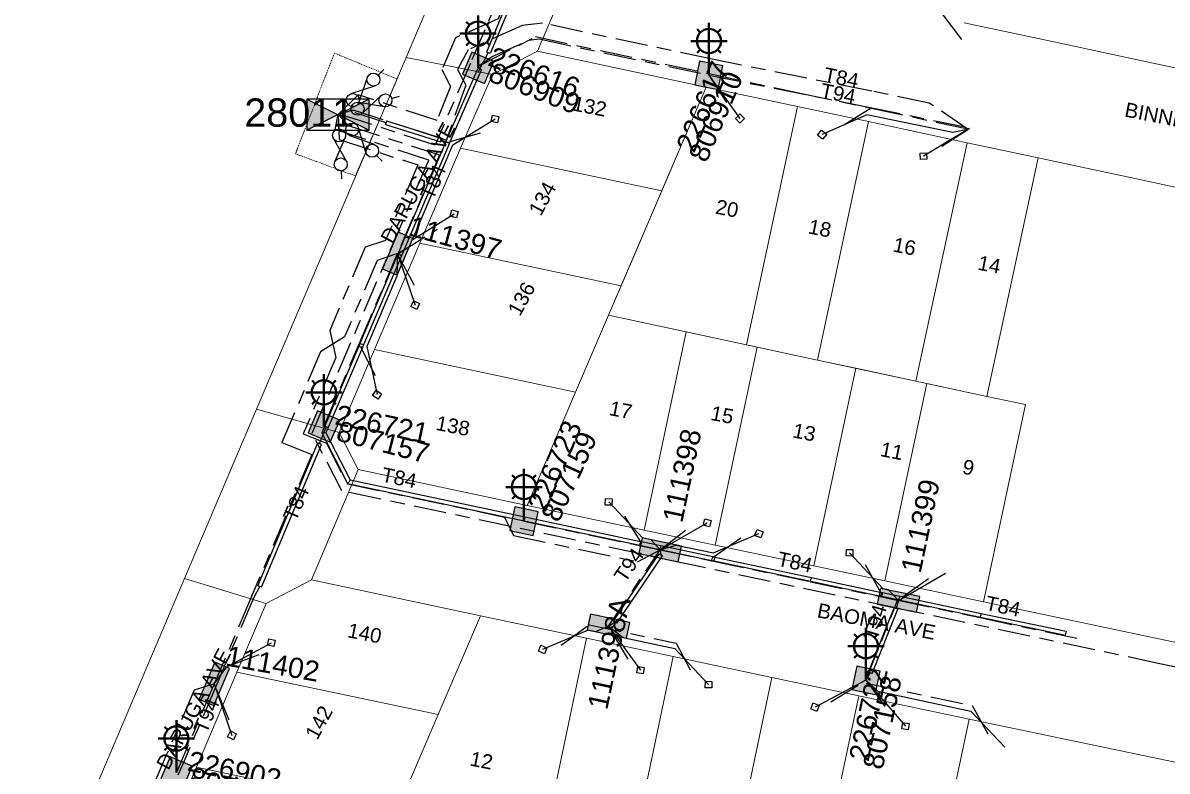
# Model space of a CAD drawing. Header units: metres. Extents: x 302931 to 308644, y 6253878 to 6257414.
# Drawn here: x 307960 to 308101.5, y 6255246.4 to 6255338.9 of the extents above; entities that cross this region are included whole.
import ezdxf
from ezdxf.enums import TextEntityAlignment as Align

# ---------------------------------------------------------------- set-up
doc = ezdxf.new("R2010")
doc.units = ezdxf.units.M
for name, pattern in [('Cable Exist UG', [8.2, 4, -1.2, 1.8, -1.2]), ('HIDDEN', [0.375, 0.25, -0.125]), ('HIDDEN2', [0.1875, 0.125, -0.0625])]:
    doc.linetypes.add(name, pattern=pattern)
doc.layers.get('0').update_dxf_attribs({"color": 6})
for name, color, linetype, lineweight in [('Cadastre Land Parcels_SP_EXT', 9, 'Continuous', 5), ('Cadastre Other Property_SP_EXT', 9, 'HIDDEN', 5), ('Cadastre Road Names_SP_HV_LV_SL_EXT', 9, 'Continuous', 5), ('Cadastre Roads_SP_EXT', 9, 'Continuous', 5)]:
    doc.layers.add(name, color=color, linetype=linetype, lineweight=lineweight)
for name, color, linetype in [('Duct_SP_EXT', 7, 'Continuous'), ('Equip_LV_EXT', 7, 'Continuous'), ('Equip_SP_SL_EXT', 7, 'Continuous'), ('Mains_HV_EXT', 7, 'Continuous'), ('Mains_LV_EXT', 7, 'Continuous'), ('Mains_LV_SL_EXT', 7, 'Continuous'), ('Services_SP_EXT', 7, 'Continuous'), ('Sub_SP_EXT', 7, 'Continuous'), ('SupportsUG_SP_LV_EXT', 7, 'Continuous'), ('SupportsUG_SP_LV_SL_EXT', 7, 'Continuous'), ('Trench_SP_EXT', 7, 'Continuous')]:
    doc.layers.add(name, color=color, linetype=linetype)
doc.styles.add('COLUMN_LABEL', font='arial.ttf')
doc.styles.add('iecARIAL', font='arial.ttf', dxfattribs={"height": 2})
doc.styles.add('POLE_LABEL', font='arial.ttf')
doc.styles.get("Standard").update_dxf_attribs({"font": 'arial.ttf'})

# ---------------------------------------------------------------- blocks, each defined once
blk = doc.blocks.new('SUB_PADMOUNT_EXT')
for points in [[(0, 0), (-3.84, 1.92), (-3.84, -1.92)], [(0, 0), (3.84, 1.92), (3.84, -1.92)]]:
    blk.add_hatch(color=256).paths.add_polyline_path(points)
for p, q in [((3.84, 1.92), (-3.84, -1.92)), ((-3.84, 1.92), (3.84, -1.92))]:
    blk.add_line(p, q)
blk.add_lwpolyline([(-3.84, -1.92), (3.84, -1.92), (3.84, 1.92), (-3.84, 1.92)], close=True)
for tag, height, flags, p in [('ASSET_NUM', 3.5, 8, (2, 2)), ('STREET_CODE', 0.2, 9, (1.5, 0)), ('CONSTRUCTED_VOLTAGE', 0.2, 9, (1.5, -0.2)), ('OPERATING_VOLTAGE', 0.2, 9, (1.5, -0.6)), ('ORIENTATION', 0.2, 9, (1.5, -0.8)), ('OWNED_BY', 0.2, 9, (1.5, -1)), ('OPERATED_BY', 0.2, 9, (1.5, -1.2)), ('NO_PHASES', 0.2, 9, (1.5, -0.4)), ('MAINTAINED_BY', 0.2, 9, (1.5, -1.4)), ('SECONDARY_VOLTAGE', 0.2, 9, (1.5, -1.6)), ('STATE', 0.2, 9, (1.5, -1.8)), ('SUBSTATION_TYPE', 0.2, 9, (1.5, -2.2)), ('PARENT', 0.2, 9, (1.5, -2)), ('USAGE', 0.2, 9, (1.5, -2.4)), ('LEGEND', 0.2, 9, (1.5, -2.6)), ('LOCATION', 0.2, 9, (1.5, -2.8)), ('STREETNAME', 0.2, 9, (1.5, -3)), ('SUBURB', 0.2, 9, (1.5, -3.2)), ('Z', 0.2, 1, (1.5, -3.6)), ('NOTES', 0.2, 9, (1.5, -3.4))]:
    blk.add_attdef(tag, text='', height=height, dxfattribs=dict(flags=flags)).set_placement(p, align=Align.MIDDLE_LEFT)
blk = doc.blocks.new('COLUMN_EXT')
blk.add_hatch(color=256).paths.add_polyline_path([(-1.49, 1.48), (-1.49, -1.49), (1.48, -1.49), (1.48, 1.48)])
blk.add_lwpolyline([(-1.49, -1.49), (1.48, -1.49), (1.48, 1.48), (-1.49, 1.48)], close=True)
for tag, height, style, flags, p in [('ASSET_NUM', 2.5, 'COLUMN_LABEL', 8, (2, 2)), ('STRUCTURE_PLANT_NUMBER', 0.2, 'POLE_LABEL', 9, (1.81, 0.03)), ('STREET_CODE', 0.2, 'COLUMN_LABEL', 9, (1.81, -0.2))]:
    blk.add_attdef(tag, text='', height=height, dxfattribs=dict(style=style, flags=flags)).set_placement(p, align=Align.MIDDLE_LEFT)
at = {"flags": 9}
for tag, p in [('COLUMN_TYPE', (1.81, -0.4)), ('OWNED_BY', (1.81, -0.6)), ('STATE', (1.81, -0.8)), ('USAGE', (1.81, -1)), ('LEGEND', (1.81, -1.2)), ('LOCATION', (1.81, -1.4)), ('STREETNAME', (1.81, -1.6)), ('SUBURB', (1.81, -1.8)), ('NOTES', (1.81, -2))]:
    blk.add_attdef(tag, text='', height=0.2, dxfattribs=at).set_placement(p, align=Align.MIDDLE_LEFT)
at = {"flags": 1}
blk.add_attdef('Z', (1.81, -2.35), '', height=0.2, dxfattribs=at)
blk = doc.blocks.new('PILLAR_EXT')
blk.add_hatch(color=256).paths.add_polyline_path([(-2.475, 0.99), (-2.475, -0.99), (2.475, -0.99), (2.475, 0.99)])
blk.add_lwpolyline([(-2.475, -0.99), (2.475, -0.99), (2.475, 0.99), (-2.475, 0.99)], close=True)
at = {"style": 'iecARIAL', "flags": 8}
blk.add_attdef('ASSET_NUM', (1.5, 3.5), '', height=2.5, dxfattribs=at)
for tag, p, flags in [('OWNED_BY', (0, -0.2), 9), ('STATE', (0, -0.4), 9), ('SUPPORT_TYPE', (0, -0.6), 9), ('USAGE', (0, -0.8), 9), ('LEGEND', (0, -1), 9), ('LOCATION', (0, -1.2), 9), ('NOTES', (0, -1.4), 9), ('PARENT', (0, -1.6), 9), ('STREETNAME', (0, -1.8), 9), ('SUBURB', (0, -2), 1)]:
    blk.add_attdef(tag, p, '', height=0.2, dxfattribs=dict(flags=flags))
blk = doc.blocks.new('SL_LANTERN_EXT')
at = {"lineweight": 40}
for p, q in [((-1.46, 5.68), (-1.06, 5.28)), ((0, 1.97), (0, 6.47)), ((1.46, 5.68), (1.06, 5.28)), ((-2.25, 4.22), (2.25, 4.22)), ((-1.46, 2.76), (-1.06, 3.16)), ((1.46, 2.76), (1.06, 3.16)), ((0, 0), (0, 2.72))]:
    blk.add_line(p, q, dxfattribs=at)
blk.add_circle((0, 4.22), 1.5, dxfattribs=at)
at = {"style": 'iecARIAL', "flags": 8}
blk.add_attdef('ASSET_NUM', (1.5, 1.5), '', height=2.5, dxfattribs=at)
for tag, p, height, flags in [('CONSTRUCTED_VOLTAGE', (0.98, -0.65), 0.2, 9), ('CONTROL_TYPE', (0.98, -0.85), 0.2, 9), ('LANTERN_PURPOSE', (0.98, -1.05), 0.2, 9), ('LANTERN_TYPE', (0.98, -1.25), 0.2, 9), ('NO_PHASES', (0.98, -1.45), 0.2, 9), ('LNUMBER', (2.18, -3.25), 2.5, 8), ('OPERATING_VOLTAGE', (0.98, -1.65), 0.2, 9), ('ORIENTATION', (0.98, -1.85), 0.2, 9), ('OWNED_BY', (0.98, -2.05), 0.2, 9), ('STATE', (0.98, -2.25), 0.2, 9), ('USAGE', (0.98, -2.45), 0.2, 9), ('CEXIST', (0.98, -2.65), 0.2, 9), ('CNEW', (0.98, -2.85), 0.2, 9), ('CNUMBER', (0.98, -3.05), 0.2, 9), ('CREMOVE', (0.98, -3.25), 0.2, 9), ('CREPLACE', (0.98, -3.45), 0.2, 9), ('LKINGHEIGHT', (0.98, -3.65), 0.2, 9), ('LBRACKET', (0.98, -3.85), 0.2, 9), ('LBRACKETVOCAB', (0.98, -4.05), 0.2, 9), ('LCATEGORY', (0.98, -4.25), 0.2, 9), ('LCHARGE1', (0.98, -4.45), 0.2, 9), ('LCHARGE1PERCENT', (0.98, -4.65), 0.2, 9), ('LCHARGE2', (0.98, -4.85), 0.2, 9), ('LCHARGE2PERCENT', (0.98, -5.05), 0.2, 9), ('LCHARGE3', (0.98, -5.25), 0.2, 9), ('LCHARGE3PERCENT', (0.98, -5.45), 0.2, 9), ('LEXIST', (0.98, -5.65), 0.2, 9), ('LLAMP', (0.98, -5.85), 0.2, 9), ('LLAMPVOCAB', (0.98, -6.05), 0.2, 9), ('LMAST', (0.98, -6.25), 0.2, 9), ('LMASTVOCAB', (0.98, -6.45), 0.2, 9), ('LNEW', (0.98, -6.65), 0.2, 9), ('LANTNUMBER', (0.98, -6.85), 0.2, 9), ('LOUTREACH', (0.98, -7.25), 0.2, 9), ('LOUTREACHVOCAB', (0.98, -7.45), 0.2, 9), ('LRATECODE', (0.98, -7.65), 0.2, 9), ('LREMOVE', (0.98, -7.85), 0.2, 9), ('LREPLACE', (0.98, -8.05), 0.2, 9), ('LTYPE', (0.98, -8.25), 0.2, 9), ('LTYPEVOCAB', (0.98, -8.45), 0.2, 9), ('LEGEND', (0.98, -8.65), 0.2, 9), ('STREETNAME', (0.98, -9.25), 0.2, 9), ('SUBURB', (0.98, -9.45), 0.2, 1), ('LOCATION', (0.98, -8.85), 0.2, 9), ('NOTES', (0.98, -9.05), 0.2, 9)]:
    blk.add_attdef(tag, p, '', height=height, dxfattribs=dict(flags=flags))
blk = doc.blocks.new('CCP_EXT')
at = {"flags": 9}
for tag, p in [('LEGEND', (0, -1.4)), ('STATE', (0, -1.8)), ('LIFE_SUPPORT', (0, -1.6)), ('NOTES', (0, -2))]:
    blk.add_attdef(tag, text='', height=0.2, dxfattribs=at).set_placement(p, align=Align.MIDDLE_LEFT)
blk.add_wipeout([(0, 0.57), (0.57, 0), (0, -0.57), (-0.57, 0)])
blk.add_lwpolyline([(-0.57, 0), (0, 0.57), (0.57, 0), (0, -0.57), (-0.57, 0)])
at = {"flags": 1}
blk.add_attdef('Z', (0, 0), '', height=0.2, dxfattribs=at)
at = {"flags": 9}
for tag, p in [('CCP_TYPE', (0, 0)), ('CONSTRUCTED_VOLTAGE', (0, -0.2)), ('OPERATING_VOLTAGE', (0, -0.6)), ('ORIENTATION', (0, -0.8)), ('OWNED_BY', (0, -1)), ('NO_PHASES', (0, -0.4)), ('USAGE', (0, -1.2))]:
    blk.add_attdef(tag, text='', height=0.2, dxfattribs=at).set_placement(p, align=Align.MIDDLE_LEFT)
blk = doc.blocks.new('LV_UG_DFUSE_CLOSED_EXT')
for points in [[(1, 0), (0, 0)], [(5.04, 0.73), (2.16, -0.72)], [(5.05, -0.71), (2.16, 0.72)], [(6.2, 0.01), (7.2, 0.01)]]:
    blk.add_lwpolyline(points)
for centre in [(1.8, 0), (5.4, 0.01)]:
    blk.add_circle(centre, 0.8)
at = {"flags": 9}
for tag, p in [('ACTUAL_STATUS', (0, 0)), ('CONSTRUCTED_VOLTAGE', (0, -0.2)), ('OPERATING_VOLTAGE', (0, -0.6)), ('ORIENTATION', (0, -0.8)), ('STATE', (0, -1)), ('SWITCH_TYPE', (0, -1.2)), ('NO_PHASES', (0, -0.4)), ('USAGE', (0, -1.4)), ('NOTES', (0, -1.6))]:
    blk.add_attdef(tag, text='', height=0.2, dxfattribs=at).set_placement(p, align=Align.MIDDLE_LEFT)
at = {"flags": 1}
blk.add_attdef('Z', (0, 0), '', height=0.2, dxfattribs=at)

msp = doc.modelspace()

# ---------------------------------------------------------------- linework, layer by layer
at = {"layer": 'Cadastre Land Parcels_SP_EXT', "linetype": 'Continuous'}
msp.add_lwpolyline([(307957.83, 6255218.07), (307960.92, 6255225.33), (307980.02, 6255270.25), (307988.92, 6255291.16), (308007.42, 6255334.66), (308016.46, 6255355.92), (308036.64, 6255403.38), (308044.03, 6255420.74), (308053.6, 6255443.25), (308058.78, 6255534.86), (308059.08, 6255540.16), (308062.15, 6255594.53), (308063.33, 6255603.53), (308063.98, 6255606.6), (308064.9, 6255611.01), (308010.97, 6255622.21), (307993.73, 6255571.89), (307943.55, 6255445.53)], dxfattribs=at)
for points in [[(308044.53, 6255330.99), (308023.65, 6255335.44), (308018.08, 6255332.56), (308014.12, 6255323.46), (308039.03, 6255318.16), (308044.53, 6255330.99)], [(308055.8, 6255328.59), (308044.53, 6255330.99), (308032.45, 6255302.78), (308049.49, 6255299.12), (308055.8, 6255328.59)], [(308064.57, 6255326.72), (308055.8, 6255328.59), (308049.49, 6255299.12), (308058.26, 6255297.25), (308064.57, 6255326.72)], [(308076.76, 6255324.12), (308064.57, 6255326.72), (308058.26, 6255297.25), (308070.43, 6255294.64), (308076.76, 6255324.12)], [(308085.54, 6255322.25), (308076.76, 6255324.12), (308070.43, 6255294.64), (308079.2, 6255292.76), (308085.54, 6255322.25)], [(308039.03, 6255318.16), (308014.12, 6255323.46), (308009.1, 6255311.71), (308034, 6255306.41), (308039.03, 6255318.16)], [(308032.45, 6255302.78), (308034, 6255306.41), (308009.1, 6255311.71), (308003.49, 6255298.55), (308028.37, 6255293.29), (308032.45, 6255302.78)], [(308042.04, 6255300.72), (308032.45, 6255302.78), (308028.37, 6255293.29), (308022.4, 6255279.28), (308036.83, 6255276.23), (308042.04, 6255300.72)], [(308050.82, 6255298.84), (308049.49, 6255299.12), (308042.04, 6255300.72), (308036.83, 6255276.23), (308045.62, 6255274.38), (308050.82, 6255298.84)], [(308028.37, 6255293.29), (308003.49, 6255298.55), (307999.12, 6255288.31), (308001.5, 6255283.71), (308022.4, 6255279.28), (308028.37, 6255293.29)], [(308063.01, 6255296.23), (308058.26, 6255297.25), (308050.82, 6255298.84), (308045.62, 6255274.38), (308057.82, 6255271.79), (308063.01, 6255296.23)], [(308071.79, 6255294.35), (308070.43, 6255294.64), (308063.01, 6255296.23), (308057.82, 6255271.79), (308066.61, 6255269.94), (308071.79, 6255294.35)], [(308083.98, 6255291.74), (308079.2, 6255292.76), (308071.79, 6255294.35), (308066.61, 6255269.94), (308078.82, 6255267.36), (308083.98, 6255291.74)], [(308016.6, 6255265.64), (307995.7, 6255270.06), (307990.11, 6255267.14), (307986.5, 6255258.68), (308011.38, 6255253.42), (308016.6, 6255265.64)], [(308029.7, 6255262.87), (308016.6, 6255265.64), (308011.38, 6255253.42), (308006.36, 6255241.67), (308004.56, 6255237.45), (308014.24, 6255235.42), (308023.55, 6255233.44), (308029.7, 6255262.87)], [(308040.44, 6255260.6), (308029.7, 6255262.87), (308023.55, 6255233.44), (308026.45, 6255232.82), (308034.25, 6255231.15), (308040.44, 6255260.6)], [(308052.64, 6255258.02), (308040.44, 6255260.6), (308034.25, 6255231.15), (308037.18, 6255230.53), (308045.97, 6255228.68), (308046.46, 6255228.58), (308052.64, 6255258.02)], [(308011.38, 6255253.42), (307986.5, 6255258.68), (307981.49, 6255246.93), (308006.36, 6255241.67), (308011.38, 6255253.42)], [(308063.38, 6255255.75), (308052.64, 6255258.02), (308046.46, 6255228.58), (308057.15, 6255226.33), (308063.38, 6255255.75)], [(308077.04, 6255252.87), (308063.38, 6255255.75), (308057.15, 6255226.33), (308070.82, 6255223.44), (308077.04, 6255252.87)], [(308084.22, 6255225.87), (308104.38, 6255243.08), (308103.29, 6255247.35), (308077.04, 6255252.87), (308070.82, 6255223.44), (308079.3, 6255221.67), (308084.22, 6255225.87)], [(308004.56, 6255237.45), (308006.36, 6255241.67), (307981.49, 6255246.93), (307975.87, 6255233.77), (308000.75, 6255228.51), (308004.56, 6255237.45)]]:
    msp.add_lwpolyline(points, close=True, dxfattribs=at)
at = {"layer": 'Cadastre Other Property_SP_EXT', "linetype": 'HIDDEN2'}
msp.add_lwpolyline([(308001.15, 6255320.01), (308006.31, 6255331.99), (307998.55, 6255335.2), (307993.74, 6255322.75), (308001.15, 6255320.01)], close=True, dxfattribs=at)
at = {"layer": 'Duct_SP_EXT'}
for p, q in [((308024.31, 6255352.06), (308017.36, 6255335.31)), ((308024.75, 6255351.88), (308017.8, 6255335.13)), ((308017.36, 6255335.31), (308017.58, 6255335.22)), ((308017.8, 6255335.13), (308017.58, 6255335.22)), ((308012.34, 6255324.24), (308016.31, 6255333.34)), ((308012.78, 6255324.05), (308016.75, 6255333.14)), ((308016.31, 6255333.34), (308016.53, 6255333.24)), ((308016.75, 6255333.14), (308016.53, 6255333.24)), ((308004.86, 6255326.35), (308004.93, 6255326.58)), ((308004.86, 6255326.35), (308011.71, 6255324.23)), ((308005, 6255326.81), (308004.93, 6255326.58)), ((308005, 6255326.81), (308011.85, 6255324.69)), ((308011.71, 6255324.23), (308011.78, 6255324.46)), ((308011.85, 6255324.69), (308011.78, 6255324.46)), ((308012.33, 6255324.22), (308012.55, 6255324.13)), ((308012.34, 6255324.24), (308012.56, 6255324.14)), ((308012.77, 6255324.04), (308012.55, 6255324.13)), ((308012.78, 6255324.05), (308012.56, 6255324.14)), ((308007.32, 6255312.47), (308006.41, 6255310.34)), ((308007.76, 6255312.28), (308006.85, 6255310.15)), ((308007.32, 6255312.47), (308007.54, 6255312.38)), ((308007.76, 6255312.28), (308007.54, 6255312.38)), ((308006.41, 6255310.34), (308001.71, 6255299.31)), ((308006.85, 6255310.15), (308002.15, 6255299.12)), ((308006.41, 6255310.34), (308006.63, 6255310.24)), ((308006.41, 6255310.34), (308006.63, 6255310.24)), ((308006.85, 6255310.15), (308006.63, 6255310.24)), ((308006.85, 6255310.15), (308006.63, 6255310.24)), ((308001.56, 6255298.98), (307997.35, 6255289.1)), ((308002.01, 6255298.79), (307997.79, 6255288.92)), ((308001.71, 6255299.31), (308001.56, 6255298.98)), ((308001.56, 6255298.98), (308001.79, 6255298.89)), ((308001.56, 6255298.98), (308001.79, 6255298.89)), ((308001.71, 6255299.31), (308001.93, 6255299.22)), ((308002.01, 6255298.79), (308001.79, 6255298.89)), ((308002.01, 6255298.79), (308001.79, 6255298.89)), ((308002.15, 6255299.12), (308001.93, 6255299.22)), ((308002.15, 6255299.12), (308002.01, 6255298.79)), ((307997.35, 6255289.1), (307996.98, 6255288.23)), ((307996.98, 6255288.23), (307997.24, 6255288.24)), ((307996.98, 6255288.23), (308000.19, 6255282)), ((307997.51, 6255288.25), (307997.24, 6255288.24)), ((307997.35, 6255289.1), (307997.57, 6255289.01)), ((307997.35, 6255289.1), (307997.57, 6255289.01)), ((307997.79, 6255288.92), (307997.51, 6255288.25)), ((307997.51, 6255288.25), (308000.52, 6255282.42)), ((307997.79, 6255288.92), (307997.57, 6255289.01)), ((307997.79, 6255288.92), (307997.57, 6255289.01)), ((307989.1, 6255269.35), (307996.5, 6255287)), ((307989.54, 6255269.16), (307996.94, 6255286.82)), ((307996.5, 6255287), (307996.72, 6255286.91)), ((307996.94, 6255286.82), (307996.72, 6255286.91)), ((308000.19, 6255282), (308000.36, 6255282.21)), ((308000.19, 6255282), (308022, 6255277.39)), ((308000.52, 6255282.42), (308000.36, 6255282.21)), ((308000.52, 6255282.42), (308022.1, 6255277.86)), ((308022, 6255277.39), (308022.05, 6255277.62)), ((308022, 6255277.39), (308022.05, 6255277.62)), ((308022, 6255277.39), (308036.3, 6255274.36)), ((308022.1, 6255277.86), (308022.05, 6255277.62)), ((308022.1, 6255277.86), (308022.05, 6255277.62)), ((308022.1, 6255277.86), (308036.39, 6255274.83)), ((308036.3, 6255274.36), (308036.34, 6255274.6)), ((308036.3, 6255274.36), (308036.34, 6255274.6)), ((308036.3, 6255274.36), (308036.43, 6255274.34)), ((308036.39, 6255274.83), (308036.34, 6255274.6)), ((308036.39, 6255274.83), (308036.34, 6255274.6)), ((308036.39, 6255274.83), (308036.53, 6255274.8)), ((308036.43, 6255274.34), (308036.48, 6255274.57)), ((308036.43, 6255274.34), (308038.81, 6255273.83)), ((308036.53, 6255274.8), (308036.48, 6255274.57)), ((308036.53, 6255274.8), (308038.91, 6255274.3)), ((308038.81, 6255273.83), (308038.86, 6255274.07)), ((308038.81, 6255273.83), (308038.86, 6255274.07)), ((308038.91, 6255274.3), (308038.86, 6255274.07)), ((308038.91, 6255274.3), (308038.86, 6255274.07)), ((308038.91, 6255274.3), (308045.32, 6255272.95)), ((308033.06, 6255264.99), (308038.72, 6255273.31)), ((308033.45, 6255264.72), (308039.12, 6255273.04)), ((308038.72, 6255273.31), (308038.92, 6255273.18)), ((308038.81, 6255273.83), (308045.22, 6255272.48)), ((308039.12, 6255273.04), (308038.92, 6255273.18)), ((308045.22, 6255272.48), (308045.27, 6255272.71)), ((308045.32, 6255272.95), (308045.27, 6255272.71)), ((308045.32, 6255272.95), (308045.6, 6255272.89)), ((308045.5, 6255272.42), (308045.55, 6255272.65)), ((308045.5, 6255272.42), (308045.55, 6255272.65)), ((308045.6, 6255272.89), (308045.55, 6255272.65)), ((308045.6, 6255272.89), (308045.55, 6255272.65)), ((308045.6, 6255272.89), (308057.52, 6255270.37)), ((308045.22, 6255272.48), (308045.5, 6255272.42)), ((308045.5, 6255272.42), (308057.42, 6255269.9)), ((308057.42, 6255269.9), (308057.47, 6255270.13)), ((308057.42, 6255269.9), (308066.09, 6255268.06)), ((308057.52, 6255270.37), (308057.47, 6255270.13)), ((308057.52, 6255270.37), (308066.19, 6255268.53)), ((307989.1, 6255269.35), (307989.32, 6255269.26)), ((307989.54, 6255269.16), (307989.32, 6255269.26)), ((308066.19, 6255268.53), (308066.14, 6255268.3)), ((308066.19, 6255268.53), (308066.14, 6255268.3)), ((308066.19, 6255268.53), (308066.31, 6255268.51)), ((308066.31, 6255268.51), (308066.26, 6255268.27)), ((308066.31, 6255268.51), (308068.44, 6255268.06)), ((308066.09, 6255268.06), (308066.14, 6255268.3)), ((308066.09, 6255268.06), (308066.14, 6255268.3)), ((308066.09, 6255268.06), (308066.21, 6255268.04)), ((308066.21, 6255268.04), (308066.26, 6255268.27)), ((308066.21, 6255268.04), (308068.34, 6255267.59)), ((308068.34, 6255267.59), (308068.39, 6255267.82)), ((308068.34, 6255267.59), (308068.39, 6255267.82)), ((308068.34, 6255267.59), (308078.42, 6255265.46)), ((308068.44, 6255268.06), (308068.39, 6255267.82)), ((308068.44, 6255268.06), (308068.39, 6255267.82)), ((308068.44, 6255268.06), (308078.51, 6255265.93)), ((308064.59, 6255258.68), (308067.76, 6255266.61)), ((308065.03, 6255258.5), (308068.21, 6255266.43)), ((308067.76, 6255266.61), (308067.99, 6255266.52)), ((308068.21, 6255266.43), (308067.99, 6255266.52)), ((308078.42, 6255265.46), (308078.46, 6255265.69)), ((308078.51, 6255265.93), (308078.46, 6255265.69)), ((308078.51, 6255265.93), (308089.02, 6255263.71)), ((308033.06, 6255264.99), (308033.25, 6255264.86)), ((308033.45, 6255264.72), (308033.25, 6255264.86)), ((308078.42, 6255265.46), (308088.92, 6255263.24)), ((308088.92, 6255263.24), (308088.97, 6255263.47)), ((308089.02, 6255263.71), (308088.97, 6255263.47)), ((308064.59, 6255258.68), (308064.81, 6255258.59)), ((308065.03, 6255258.5), (308064.81, 6255258.59))]:
    msp.add_line(p, q, dxfattribs=at)
at = {"layer": 'Mains_LV_EXT', "linetype": 'Cable Exist UG'}
for points in [[(307999, 6255327.59), (308000.26, 6255326.25), (308000.26, 6255326.25), (308011.54, 6255322.6), (308006.37, 6255310.4)], [(308032.44, 6255264.34), (308038.82, 6255273.77)], [(308064.27, 6255257.66), (308068.18, 6255267.56)], [(308068.18, 6255267.56), (308078.4, 6255265.4), (308091.33, 6255262.67)], [(307983.7, 6255257.22), (307979.65, 6255247.71), (307979.02, 6255246.24)]]:
    msp.add_lwpolyline(points, dxfattribs=at)
at = {"layer": 'Mains_LV_SL_EXT', "linetype": 'Cable Exist UG'}
for points in [[(308016.22, 6255333.49), (308018.06, 6255334.77), (308018.06, 6255334.77), (308022.59, 6255336.79), (308023.85, 6255336.94), (308023.85, 6255336.94), (308044.77, 6255332.49)], [(308021.99, 6255277.33), (308036.42, 6255274.28), (308038.82, 6255273.77)]]:
    msp.add_lwpolyline(points, dxfattribs=at)
at = {"layer": 'Services_SP_EXT'}
for points in [[(308076.11, 6255336.87), (308072.15, 6255342.16)], [(308068.29, 6255267.54), (308074.11, 6255270.91)]]:
    msp.add_lwpolyline(points, dxfattribs=at)
at = {"layer": 'Trench_SP_EXT', "linetype": 'Cable Exist UG'}
for points in [[(308016.34, 6255332.8), (308016.77, 6255333.79), (308023.41, 6255337.23), (308044.88, 6255332.66)], [(308016.53, 6255333.24), (308017.58, 6255335.22)], [(308044.85, 6255332.46), (308047.11, 6255328.93)], [(308044.88, 6255332.66), (308056.15, 6255330.25), (308064.86, 6255328.39)], [(308004.93, 6255326.58), (308000.25, 6255328.09)], [(308064.93, 6255328.38), (308061.3, 6255326.16)], [(308064.86, 6255328.39), (308064.93, 6255328.38), (308077, 6255325.81)], [(308016.56, 6255325.28), (308012.54, 6255324.13)], [(308077, 6255325.81), (308073.48, 6255323.56)], [(308012.55, 6255324.13), (308011.66, 6255324.49)], [(308008.47, 6255306.48), (308006.34, 6255310.34), (308011.24, 6255313.42)], [(308001.79, 6255298.89), (308003.67, 6255295.18)], [(307996.72, 6255286.91), (307997.55, 6255288.95)], [(308036.56, 6255274.55), (308034.2, 6255278.33)], [(308038.81, 6255273.77), (308042.4, 6255276.58)], [(308048.8, 6255275.21), (308045.23, 6255272.72)], [(308038.82, 6255273.78), (308038.92, 6255273.17)], [(308064.19, 6255271.97), (308066.23, 6255268.28)], [(308072.02, 6255270.2), (308068.29, 6255267.54)], [(308068.29, 6255267.54), (308067.99, 6255266.52)], [(308026.6, 6255261.98), (308030.06, 6255264.53)], [(308032.44, 6255264.34), (308033.26, 6255264.87)], [(308034.85, 6255260.27), (308032.44, 6255264.34)], [(307989.22, 6255260.8), (307984.86, 6255259.16), (307984.84, 6255259.12), (307983.9, 6255256.9)], [(308064.27, 6255257.66), (308064.82, 6255258.61)], [(307985.56, 6255252.72), (307983.7, 6255257.22)], [(308059.91, 6255254.98), (308064.28, 6255257.66), (308067.3, 6255253.43)], [(307983.9, 6255256.9), (307979.92, 6255247.59), (307979.21, 6255245.91)]]:
    msp.add_lwpolyline(points, dxfattribs=at)

# ---------------------------------------------------------------- block references
at = {"layer": 'Equip_LV_EXT'}
for p, rotation in [((307999.54, 6255328.12), 44.57741302773814), ((307999.69, 6255327.8), 16.55281633500317), ((307999.04, 6255326.82), 272.9960869659483), ((307999.51, 6255327.05), 313.2980796799368)]:
    msp.add_blockref('LV_UG_DFUSE_CLOSED_EXT', p, dxfattribs=dict(at, rotation=rotation))
at = {"layer": 'Equip_SP_SL_EXT'}
ref = msp.add_blockref('SL_LANTERN_EXT', (308016.32, 6255333.39), dxfattribs=at)
ref.add_attrib('ASSET_NUM', '226616', dxfattribs={"layer": '0', "height": 2.5, "rotation": 339.1277, "style": 'iecARIAL'}).set_placement((308017.82, 6255334.89), align=Align.MIDDLE_LEFT)
ref = msp.add_blockref('SL_LANTERN_EXT', (308044.85, 6255332.46), dxfattribs=at)
ref.add_attrib('ASSET_NUM', '226617', dxfattribs={"layer": '0', "height": 2.5, "rotation": 67.3801, "style": 'iecARIAL'}).set_placement((308046.35, 6255333.96), align=Align.MIDDLE_RIGHT)
ref = msp.add_blockref('SL_LANTERN_EXT', (307997.25, 6255289.03), dxfattribs=at)
ref.add_attrib('ASSET_NUM', '226721', dxfattribs={"layer": '0', "height": 2.5, "rotation": 348.0578, "style": 'iecARIAL'}).set_placement((307998.75, 6255290.53), align=Align.MIDDLE_LEFT)
ref = msp.add_blockref('SL_LANTERN_EXT', (308021.99, 6255277.33), dxfattribs=at)
ref.add_attrib('ASSET_NUM', '226723', dxfattribs={"layer": '0', "height": 2.5, "rotation": 66.9092, "style": 'iecARIAL'}).set_placement((308023.49, 6255278.83), align=Align.MIDDLE_LEFT)
ref = msp.add_blockref('SL_LANTERN_EXT', (308064.27, 6255257.66), dxfattribs=at)
ref.add_attrib('ASSET_NUM', '226722', dxfattribs={"layer": '0', "height": 2.5, "rotation": 78.0495, "style": 'iecARIAL'}).set_placement((308065.77, 6255259.16), align=Align.MIDDLE_RIGHT)
ref = msp.add_blockref('SL_LANTERN_EXT', (307979.02, 6255246.24), dxfattribs=at)
ref.add_attrib('ASSET_NUM', '226902', dxfattribs={"layer": '0', "height": 2.5, "rotation": 348.0619, "style": 'iecARIAL'}).set_placement((307980.52, 6255247.74), align=Align.MIDDLE_LEFT)
at = {"layer": 'Sub_SP_EXT'}
ref = msp.add_blockref('SUB_PADMOUNT_EXT', (307999, 6255327.59), dxfattribs=at)
ref.add_attrib('ASSET_NUM', '28011', dxfattribs={"layer": '0', "height": 3.5}).set_placement((308001, 6255327.84), align=Align.MIDDLE_RIGHT)
at = {"layer": 'SupportsUG_SP_LV_EXT'}
ref = msp.add_blockref('PILLAR_EXT', (308006.37, 6255310.4), dxfattribs=dict(at, rotation=246.9029908585029))
ref.add_attrib('ASSET_NUM', '111397', dxfattribs={"layer": '0', "height": 2.5, "rotation": 344.6643, "style": 'iecARIAL'}).set_placement((308007.87, 6255313.9), align=Align.MIDDLE_LEFT)
ref = msp.add_blockref('PILLAR_EXT', (308038.82, 6255273.77), dxfattribs=dict(at, rotation=348.0627421597587))
ref.add_attrib('ASSET_NUM', '111398', dxfattribs={"layer": '0', "height": 2.5, "rotation": 78.0627, "style": 'iecARIAL'}).set_placement((308040.32, 6255277.27), align=Align.MIDDLE_LEFT)
ref = msp.add_blockref('PILLAR_EXT', (308068.29, 6255267.54), dxfattribs=dict(at, rotation=348.0652717219226))
ref.add_attrib('ASSET_NUM', '111399', dxfattribs={"layer": '0', "height": 2.5, "rotation": 78.0653, "style": 'iecARIAL'}).set_placement((308069.79, 6255271.04), align=Align.MIDDLE_LEFT)
ref = msp.add_blockref('PILLAR_EXT', (308032.44, 6255264.34), dxfattribs=dict(at, rotation=168.0646946909377))
ref.add_attrib('ASSET_NUM', '111398A', dxfattribs={"layer": '0', "height": 2.5, "rotation": 78.0647, "style": 'iecARIAL'}).set_placement((308033.94, 6255267.84), align=Align.MIDDLE_RIGHT)
ref = msp.add_blockref('PILLAR_EXT', (307983.7, 6255257.22), dxfattribs=dict(at, rotation=246.8987541967386))
ref.add_attrib('ASSET_NUM', '111402', dxfattribs={"layer": '0', "height": 2.5, "rotation": 349.9393, "style": 'iecARIAL'}).set_placement((307985.2, 6255260.72), align=Align.MIDDLE_LEFT)
at = {"layer": 'SupportsUG_SP_LV_SL_EXT'}
ref = msp.add_blockref('COLUMN_EXT', (308016.32, 6255333.39), dxfattribs=dict(at, rotation=67.08798509709125))
ref.add_attrib('ASSET_NUM', '806909', dxfattribs={"layer": '0', "height": 2.5, "rotation": 338.7118, "style": 'COLUMN_LABEL'}).set_placement((308018.32, 6255334.14), align=Align.TOP_LEFT)
ref = msp.add_blockref('COLUMN_EXT', (308044.85, 6255332.46), dxfattribs=dict(at, rotation=348.7504454995945))
ref.add_attrib('ASSET_NUM', '806910', dxfattribs={"layer": '0', "height": 2.5, "rotation": 66.6913, "style": 'COLUMN_LABEL'}).set_placement((308046.85, 6255333.21), align=Align.TOP_RIGHT)
ref = msp.add_blockref('COLUMN_EXT', (307997.25, 6255289.03), dxfattribs=dict(at, rotation=156.9005708722312))
ref.add_attrib('ASSET_NUM', '807157', dxfattribs={"layer": '0', "height": 2.5, "rotation": 345.4655, "style": 'COLUMN_LABEL'}).set_placement((307999.25, 6255289.78), align=Align.TOP_LEFT)
ref = msp.add_blockref('COLUMN_EXT', (308021.99, 6255277.33), dxfattribs=dict(at, rotation=258.063628415899))
ref.add_attrib('ASSET_NUM', '807159', dxfattribs={"layer": '0', "height": 2.5, "rotation": 65.3689, "style": 'COLUMN_LABEL'}).set_placement((308023.99, 6255278.08), align=Align.TOP_LEFT)
ref = msp.add_blockref('COLUMN_EXT', (308064.27, 6255257.66), dxfattribs=dict(at, rotation=78.06777074260008))
ref.add_attrib('ASSET_NUM', '807158', dxfattribs={"layer": '0', "height": 2.5, "rotation": 78.0678, "style": 'COLUMN_LABEL'}).set_placement((308066.27, 6255258.41), align=Align.TOP_RIGHT)
ref = msp.add_blockref('COLUMN_EXT', (307979.02, 6255246.24), dxfattribs=dict(at, rotation=156.8941070429525))
ref.add_attrib('ASSET_NUM', '807972', dxfattribs={"layer": '0', "height": 2.5, "rotation": 344.6291, "style": 'COLUMN_LABEL'}).set_placement((307981.02, 6255246.99), align=Align.TOP_LEFT)

# ---------------------------------------------------------------- texts
at = {"layer": 'Cadastre Land Parcels_SP_EXT'}
for s, rotation, p in [('132', 348.9314, (308027.88, 6255328.12)), ('134', 61.6275, (308024.06, 6255314.94)), ('20', 348.9316, (308045.56, 6255315.37)), ('18', 348.9226, (308057.03, 6255312.92)), ('16', 348.9337, (308067.5, 6255310.68)), ('14', 348.9321, (308077.98, 6255308.44)), ('136', 61.6402, (308021.48, 6255302.55)), ('17', 349.0162, (308032.42, 6255290.46)), ('15', 349.138, (308044.96, 6255289.86)), ('138', 349.0112, (308010.98, 6255288.63)), ('13', 349.0103, (308055.1, 6255287.7)), ('11', 349.0592, (308065.93, 6255285.39)), ('9', 349.0178, (308076.08, 6255283.23)), ('140', 349.0179, (308000.06, 6255262.99)), ('142', 61.6351, (307996.43, 6255250.17)), ('12', 349.017, (308015.2, 6255247.13))]:
    msp.add_text(s, height=1.8, rotation=rotation, dxfattribs=at).set_placement(p)
at = {"layer": 'Cadastre Road Names_SP_HV_LV_SL_EXT'}
for s, rotation, p in [('BINNET ST', 348.9291, (308096.14, 6255327.37)), ('BAOMA AVE', 349.0103, (308058.13, 6255265.47))]:
    msp.add_text(s, height=1.8, rotation=rotation, dxfattribs=at).set_placement(p)
at = {"layer": 'Mains_LV_EXT'}
for s, rotation, p in [('T84', 348.6901, (308058.92, 6255331.7)), ('T94', 348.6901, (308058.53, 6255329.74)), ('T84', 67.0219, (308010.75, 6255316.91)), ('T84', 348.0578, (308004.25, 6255282.26)), ('T84', 66.9479, (307993.79, 6255277.18)), ('T94', 55.8887, (308034.49, 6255269.61)), ('T84', 348.0565, (308053.18, 6255271.84)), ('T84', 348.0653, (308078.91, 6255266.38)), ('T94', 73.6372, (308065.67, 6255262.53)), ('T94', 66.8988, (307982.72, 6255250.96))]:
    msp.add_text(s, height=1.8, rotation=rotation, dxfattribs=at).set_placement(p)

# ---------------------------------------------------------------- next in the draw order: block references
at = {"layer": 'Services_SP_EXT'}
for p, rotation in [((308018.41, 6255327.05), 211.4816028736111), ((308058.85, 6255325.12), 186.3401918379835), ((308071.38, 6255322.45), 317.9999998746604), ((308013.36, 6255315.33), 211.7533686767638), ((308008.55, 6255304.04), 108.902990931129), ((308003.83, 6255292.97), 101.892818256063), ((308032.46, 6255279.71), 313.0715251051695), ((308044.65, 6255277.14), 210.0627421647253), ((308051.03, 6255275.79), 203.0491114507528), ((308062.24, 6255273.42), 312.8955857678314), ((307990.76, 6255262.3), 211.898265872804), ((308024.29, 6255261.46), 23.05666659028639), ((308036.4, 6255258.9), 126.0646946387027), ((308044.81, 6255257.12), 133.075019302436), ((308057.97, 6255254.34), 22.22482562389788), ((308069.16, 6255251.98), 126.0677708469098), ((307985.88, 6255250.85), 108.8987542422054)]:
    msp.add_blockref('CCP_EXT', p, dxfattribs=dict(at, rotation=rotation))
msp.add_blockref('CCP_EXT', (308048.69, 6255327.12), dxfattribs=at)

# ---------------------------------------------------------------- next in the draw order: linework, layer by layer
at = {"layer": 'Cadastre Roads_SP_EXT', "linetype": 'Continuous'}
msp.add_lwpolyline([(308029.4, 6255348.96), (308023.65, 6255335.44), (308044.53, 6255330.99), (308055.8, 6255328.59), (308064.57, 6255326.72), (308076.76, 6255324.12), (308085.54, 6255322.25), (308097.72, 6255319.65), (308108.45, 6255317.36), (308120.64, 6255314.76), (308129.41, 6255312.89), (308140.14, 6255310.6), (308151.61, 6255308.25), (308154.58, 6255322.45), (308154.58, 6255322.45), (308150.56, 6255323.22), (308138.34, 6255325.77), (308127.59, 6255328.02), (308118.81, 6255329.89), (308110.04, 6255331.76), (308097.85, 6255334.36), (308087.12, 6255336.65), (308076.4, 6255338.94)], dxfattribs=at)
for points in [[(308003.49, 6255298.55), (308009.1, 6255311.71), (308014.12, 6255323.46), (308018.08, 6255332.56), (308007.42, 6255334.66), (307988.92, 6255291.16), (307999.12, 6255288.31), (308003.49, 6255298.55)], [(308119.19, 6255258.84), (308109.08, 6255260.96), (308098.34, 6255263.23), (308089.56, 6255265.09), (308078.82, 6255267.36), (308066.61, 6255269.94), (308057.82, 6255271.79), (308045.62, 6255274.38), (308036.83, 6255276.23), (308022.4, 6255279.28), (308001.5, 6255283.71), (307995.7, 6255270.06), (308016.6, 6255265.64), (308029.7, 6255262.87), (308040.44, 6255260.6), (308052.64, 6255258.02), (308063.38, 6255255.75), (308077.04, 6255252.87), (308103.29, 6255247.35), (308119.19, 6255258.84)], [(307975.87, 6255233.77), (307981.49, 6255246.93), (307986.5, 6255258.68), (307990.11, 6255267.14), (307980.02, 6255270.25), (307960.92, 6255225.33), (307971.26, 6255222.96), (307975.87, 6255233.77)]]:
    msp.add_lwpolyline(points, close=True, dxfattribs=at)
at = {"layer": 'Duct_SP_EXT'}
for p, q in [((308012.33, 6255324.22), (308007.32, 6255312.47)), ((308012.77, 6255324.04), (308007.76, 6255312.28))]:
    msp.add_line(p, q, dxfattribs=at)
at = {"layer": 'Mains_HV_EXT', "linetype": 'Cable Exist UG'}
for points in [[(308040.87, 6255393.81), (308029.09, 6255365.46), (308029.09, 6255365.46), (308023.61, 6255353.12), (308015.37, 6255333.93), (308010.99, 6255323.82), (308000.73, 6255327.17), (307999, 6255327.59)], [(308100.58, 6255259.71), (307999.48, 6255281.07), (307995.81, 6255288.19), (308010.22, 6255321.97), (307998.66, 6255325.73), (307999, 6255327.59)], [(308043.3, 6255171.57), (308037.73, 6255177.97), (308039.4, 6255179.39), (308039.4, 6255179.39), (308037.43, 6255185.64), (308050.37, 6255199.17), (308051.47, 6255198.94), (308059.78, 6255201.06), (308059.78, 6255201.06), (308086.17, 6255223.59), (308107.75, 6255242.01), (308106.7, 6255246.12), (308119.05, 6255255.81), (308100.58, 6255259.71)]]:
    msp.add_lwpolyline(points, dxfattribs=at)
at = {"layer": 'Mains_LV_EXT', "linetype": 'Cable Exist UG'}
for points in [[(308036.8, 6255380.76), (308033.83, 6255379.34), (308033.83, 6255379.34), (308028.17, 6255365.85), (308022.51, 6255353.11), (308024.68, 6255348.41), (308026.06, 6255346.52), (308026.06, 6255346.52), (308024.15, 6255341.92), (308019.59, 6255341.36), (308019.59, 6255341.36), (308018.79, 6255339.44), (308013.54, 6255337.08), (308011.84, 6255333.16), (308012.91, 6255331.08), (308012.91, 6255331.08), (308011.24, 6255326.87), (308001.5, 6255330.05), (307999, 6255327.59)], [(308076.92, 6255325.75), (308072.1, 6255329.02), (308072.1, 6255329.02), (308064.98, 6255330.49), (308045.27, 6255334.43), (308024.27, 6255338.89), (308021.75, 6255338.61), (308021.75, 6255338.61), (308015.08, 6255335.59), (308013.78, 6255333.15), (308014.82, 6255331.23), (308012.36, 6255324.43), (308000.88, 6255328.15), (307999, 6255327.59)], [(308044.77, 6255332.49), (308044.86, 6255332.47), (308064.58, 6255328.53), (308076.97, 6255325.98)], [(307999, 6255327.59), (307999.16, 6255324.5), (308008.85, 6255321.37), (308004.88, 6255312.02), (308002.36, 6255311.19), (308002.36, 6255311.19), (307997.97, 6255300.91), (307998.72, 6255297.56), (307994.7, 6255288.14), (307997.57, 6255286.96), (308000.15, 6255281.95), (308019.6, 6255277.83), (308020.7, 6255275.56), (308036.01, 6255272.32), (308038.82, 6255273.77)], [(308006.37, 6255310.4), (308003.84, 6255309.57), (308003.84, 6255309.57), (307999.81, 6255300.12), (307996.85, 6255298.27), (307992.07, 6255287.07), (307995.74, 6255285.55), (307988.27, 6255267.92), (307983.7, 6255257.22)], [(308038.82, 6255273.77), (308045.21, 6255272.42), (308057.41, 6255269.84), (308068.29, 6255267.54)], [(307983.7, 6255257.22), (307981.2, 6255256.45), (307977.81, 6255248.5), (307973.46, 6255238.3), (307974.03, 6255234.55), (307969.05, 6255222.88), (307972.29, 6255216.6), (307991.72, 6255212.49), (307992.55, 6255210.27), (308008.14, 6255206.98), (308008.92, 6255206.81), (308011.1, 6255208.4)]]:
    msp.add_lwpolyline(points, dxfattribs=at)
at = {"layer": 'Mains_LV_SL_EXT', "linetype": 'Cable Exist UG'}
msp.add_lwpolyline([(307997.25, 6255289.03), (308001.65, 6255299.34), (308006.37, 6255310.4)], dxfattribs=at)
at = {"layer": 'Services_SP_EXT'}
for points in [[(308044.85, 6255332.46), (308048.69, 6255327.12)], [(308006.37, 6255310.4), (308007.83, 6255311.28), (308008.18, 6255312.1), (308008.4, 6255312.62), (308008.4, 6255312.62), (308013.2, 6255323.86), (308018.41, 6255327.05)], [(308077.04, 6255325.79), (308075, 6255325.36), (308075, 6255325.36), (308064.38, 6255327.55), (308058.85, 6255325.12)], [(308077.05, 6255325.86), (308071.38, 6255322.45)], [(308006.37, 6255310.4), (308007.83, 6255311.28), (308008.18, 6255312.1), (308013.36, 6255315.33)], [(308006.37, 6255310.4), (308006.27, 6255307.61), (308006.27, 6255307.61), (308002.57, 6255298.94), (308003.83, 6255292.97)], [(308006.37, 6255310.4), (308008.55, 6255304.04)], [(308038.82, 6255273.77), (308037.72, 6255275.02), (308036.63, 6255275.25), (308032.46, 6255279.71)], [(308038.82, 6255273.77), (308044.65, 6255277.14)], [(308038.82, 6255273.77), (308040.82, 6255274.37), (308040.82, 6255274.37), (308045.41, 6255273.4), (308051.03, 6255275.79)], [(308068.29, 6255267.54), (308067.04, 6255268.82), (308066.41, 6255268.96), (308062.24, 6255273.42)], [(308032.44, 6255264.34), (308030.82, 6255263.66), (308029.91, 6255263.85), (308024.29, 6255261.46)], [(308032.44, 6255264.34), (308036.4, 6255258.9)], [(308032.44, 6255264.34), (308034.24, 6255262.93), (308034.24, 6255262.93), (308040.65, 6255261.58), (308044.81, 6255257.12)], [(307983.7, 6255257.22), (307985.27, 6255259.32), (307990.76, 6255262.3)], [(307983.7, 6255257.22), (307985.88, 6255250.85)], [(308064.27, 6255257.66), (308057.97, 6255254.34)], [(308064.27, 6255257.66), (308069.16, 6255251.98)], [(308064.29, 6255257.66), (308065.72, 6255256.33), (308065.72, 6255256.33), (308077.25, 6255253.84), (308081.42, 6255249.39)]]:
    msp.add_lwpolyline(points, dxfattribs=at)
at = {"layer": 'Trench_SP_EXT', "linetype": 'Cable Exist UG'}
for points in [[(307989.34, 6255269.3), (307988.55, 6255267.8), (307988.56, 6255267.83), (307988.55, 6255267.81), (307988.55, 6255267.81), (307984.94, 6255259.35), (307984.84, 6255259.12)], [(308030.05, 6255264.53), (308040.79, 6255262.26), (308042.55, 6255258.94)], [(308064.28, 6255257.3), (308077.4, 6255254.53), (308079.42, 6255250.9)]]:
    msp.add_lwpolyline(points, dxfattribs=at)

# ---------------------------------------------------------------- next in the draw order: texts
at = {"layer": 'Cadastre Road Names_SP_HV_LV_SL_EXT'}
for rotation, p in [(61.6402, (308005.75, 6255311.49)), (61.7024, (307978.03, 6255246.44))]:
    msp.add_text('DARUGA AVE', height=1.8, rotation=rotation, dxfattribs=at).set_placement(p)

doc.saveas('drawing.dxf')
